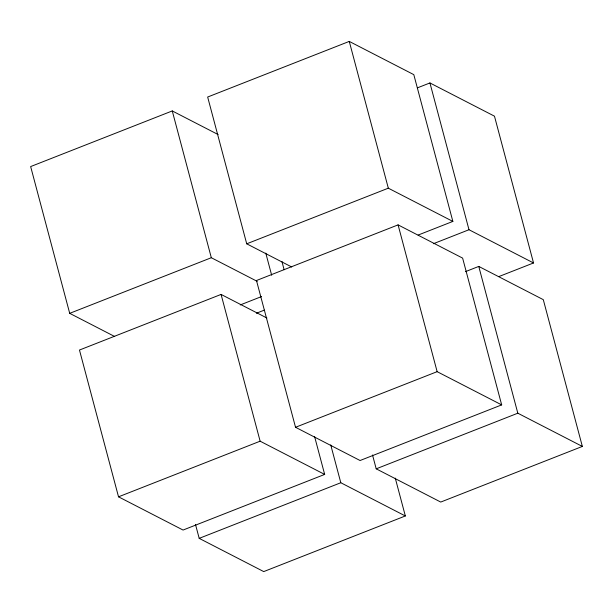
<?xml version="1.0" encoding="UTF-8"?>
<svg xmlns="http://www.w3.org/2000/svg" width="613" height="613" viewBox="0 0 613 613"><rect width="100%" height="100%" fill="white"/><g stroke="black" fill="none" stroke-linecap="round" stroke-linejoin="round"><path stroke-width="0.92" d="M218.113 134.553L172.261 110.938L30.65 166.567L69.706 313.343L114.708 336.522M418.127 235.063L452.861 221.416L413.806 74.64L349.264 41.408L207.661 97.03L246.717 243.813L291.719 266.984M417.468 87.843L429.935 82.947L494.476 116.179L533.532 262.962L498.798 276.601M69.706 313.343L211.316 257.721L257.169 281.329M246.717 243.813L388.32 188.183L452.861 221.416M266.931 318.024L221.078 294.416L79.468 350.038L118.524 496.821L183.065 530.053L324.668 474.424L314.599 436.579M398.082 224.879L256.479 280.509L295.535 427.284L360.069 460.516L501.679 404.894L462.623 258.111L398.082 224.879L437.138 371.662L501.679 404.894M240.227 304.945L261.598 296.546M256.357 313.251L264.372 310.109M433.368 243.721L468.991 229.729L533.532 262.962M465.397 271.666L478.761 266.417L543.294 299.657L582.35 446.433L440.739 502.062L376.206 468.83L372.52 454.984M118.524 496.821L260.134 441.191L324.668 474.424M295.535 427.284L437.138 371.662M199.194 538.36L340.805 482.738L405.339 515.97L263.736 571.592L199.194 538.36L195.509 524.513M376.206 468.83L517.816 413.2L582.35 446.433M429.935 82.947L468.991 229.729M478.761 266.417L517.816 413.2M349.264 41.408L388.32 188.183M395.27 478.117L405.339 515.97M281.911 261.414L284.125 269.72M330.729 444.885L340.805 482.738M265.781 253.1L271.674 275.26M172.261 110.938L211.316 257.721M221.078 294.416L260.134 441.191"/></g></svg>
